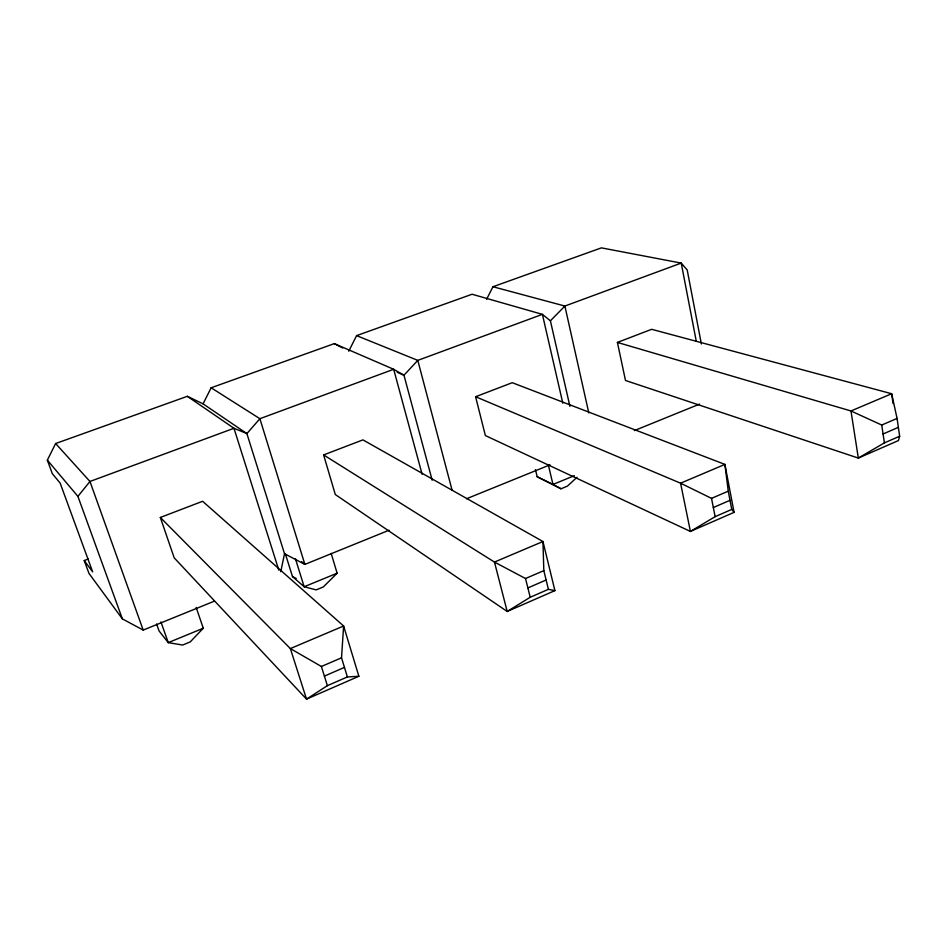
<?xml version="1.0" encoding="UTF-8"?>
<svg xmlns="http://www.w3.org/2000/svg" width="947" height="947" viewBox="0 0 947 947"><rect width="100%" height="100%" fill="white"/><g stroke="black" fill="none" stroke-linecap="round" stroke-linejoin="round"><path stroke-width="1.42" d="M358.877 676.265L347.383 676.939L341.524 657.81L343.619 626.003L202.611 501.271L160.339 517.464L174.201 557.854L306.532 699.135L358.877 676.265L343.619 626.003L290.362 648.577L160.339 517.464M280.762 571.68L284.514 553.735L246.883 433.596L203.072 403.86L187.328 396.308L55.624 443.527L47.35 460.147L52.298 473.618L60.146 483.112L92.652 571.87L84.236 560.553L88.343 558.967M899.65 436.236L898.454 440.556L858.325 458.076L625.494 380.481L617.408 342.423L651.654 329.307L891.66 393.727L897.069 418.432L899.65 436.236L884.391 442.888L858.325 458.076L850.974 410.974L617.408 342.423M203.072 403.86L211.134 387.785L334.315 343.619L393.68 369.294L403.967 375.225L432.187 480.236M348.745 351.219L356.593 335.629L472.056 294.245L542.394 314.357L550.396 320.808L569.916 406.346M486.58 299.335L492.961 286.74L601.404 247.865L681.224 263.088L687.202 269.966L701.372 343.998M214.424 601.144L143.198 630.075L122.364 618.888L77.914 496.382L89.953 481.467L233.968 428.281L246.883 433.596L259.892 418.704L393.68 369.294L422.113 474.269M196.147 607.382L203.274 628.24L190.229 641.912L182.653 645.037L168.246 642.634L159.049 630.915L156.598 623.99M550.396 320.808L564.885 306.047L681.224 263.088L696.294 341.358M331.166 553.391L337.12 573.207L323.341 586.939L316.203 589.886L304.153 586.761L292.469 576.522L285.426 554.031M577.007 477.3L567.383 486.154L561.026 488.782L537.174 476.743L535.446 469.558M327.378 685.664L306.532 699.135L290.362 648.577L321.388 666.487L327.378 685.664L347.383 676.939M554.918 590.62L548.408 589.33L530.213 597.261L507.201 611.466L335.297 494.535L323.614 454.927L362.926 439.882L542.951 541.518L554.918 590.62L507.201 611.466L494.464 562.068L323.614 454.927M734.079 512.363L731.759 509.415L715.127 516.66L690.41 531.433L485.373 435.561L475.595 396.734L512.244 382.695L724.905 464.397L734.079 512.363L690.41 531.433L680.573 483.195L475.595 396.734M324.395 676.099L344.459 667.398M527.87 587.921L546.123 580.002M713.328 507.545L730.007 500.312M883.066 433.986L898.36 427.357M321.388 666.487L341.524 657.81M525.514 578.522L543.827 570.639L542.951 541.518L494.464 562.068L525.514 578.522L530.213 597.261M711.528 498.371L728.255 491.173L724.905 464.397L680.573 483.195L711.528 498.371L715.127 516.66M893.08 403.564L891.66 393.727L850.974 410.974L881.74 425.037L897.069 418.432M203.274 628.24L168.246 642.634L160.943 621.93M337.12 573.207L304.153 586.761L295.417 558.659M574.332 475.678L552.977 484.462L537.174 476.743M389.051 530.225L304.875 564.4L284.514 553.735M466.48 498.773L550.029 464.835M634.301 430.613L699.584 404.097M492.961 286.74L564.885 306.047L588.785 412.88M356.593 335.629L417.793 360.381L542.394 314.357L562.826 403.233M397.231 372.289L403.967 375.225L417.793 360.381L452.133 490.368M334.315 343.619L342.731 348.046M292.469 576.522L296.198 578.475M561.026 488.782L552.977 484.462L548.242 464.504M211.134 387.785L259.892 418.704L304.875 564.4L301.548 561.618M187.328 396.308L233.968 428.281L278.844 570.224M55.624 443.527L89.953 481.467L143.198 630.075M47.35 460.147L77.914 496.382M122.364 618.888L88.935 573.337L84.236 560.553M543.827 570.639L548.408 589.33M728.255 491.173L731.759 509.415M881.74 425.037L884.391 442.888"/></g></svg>
